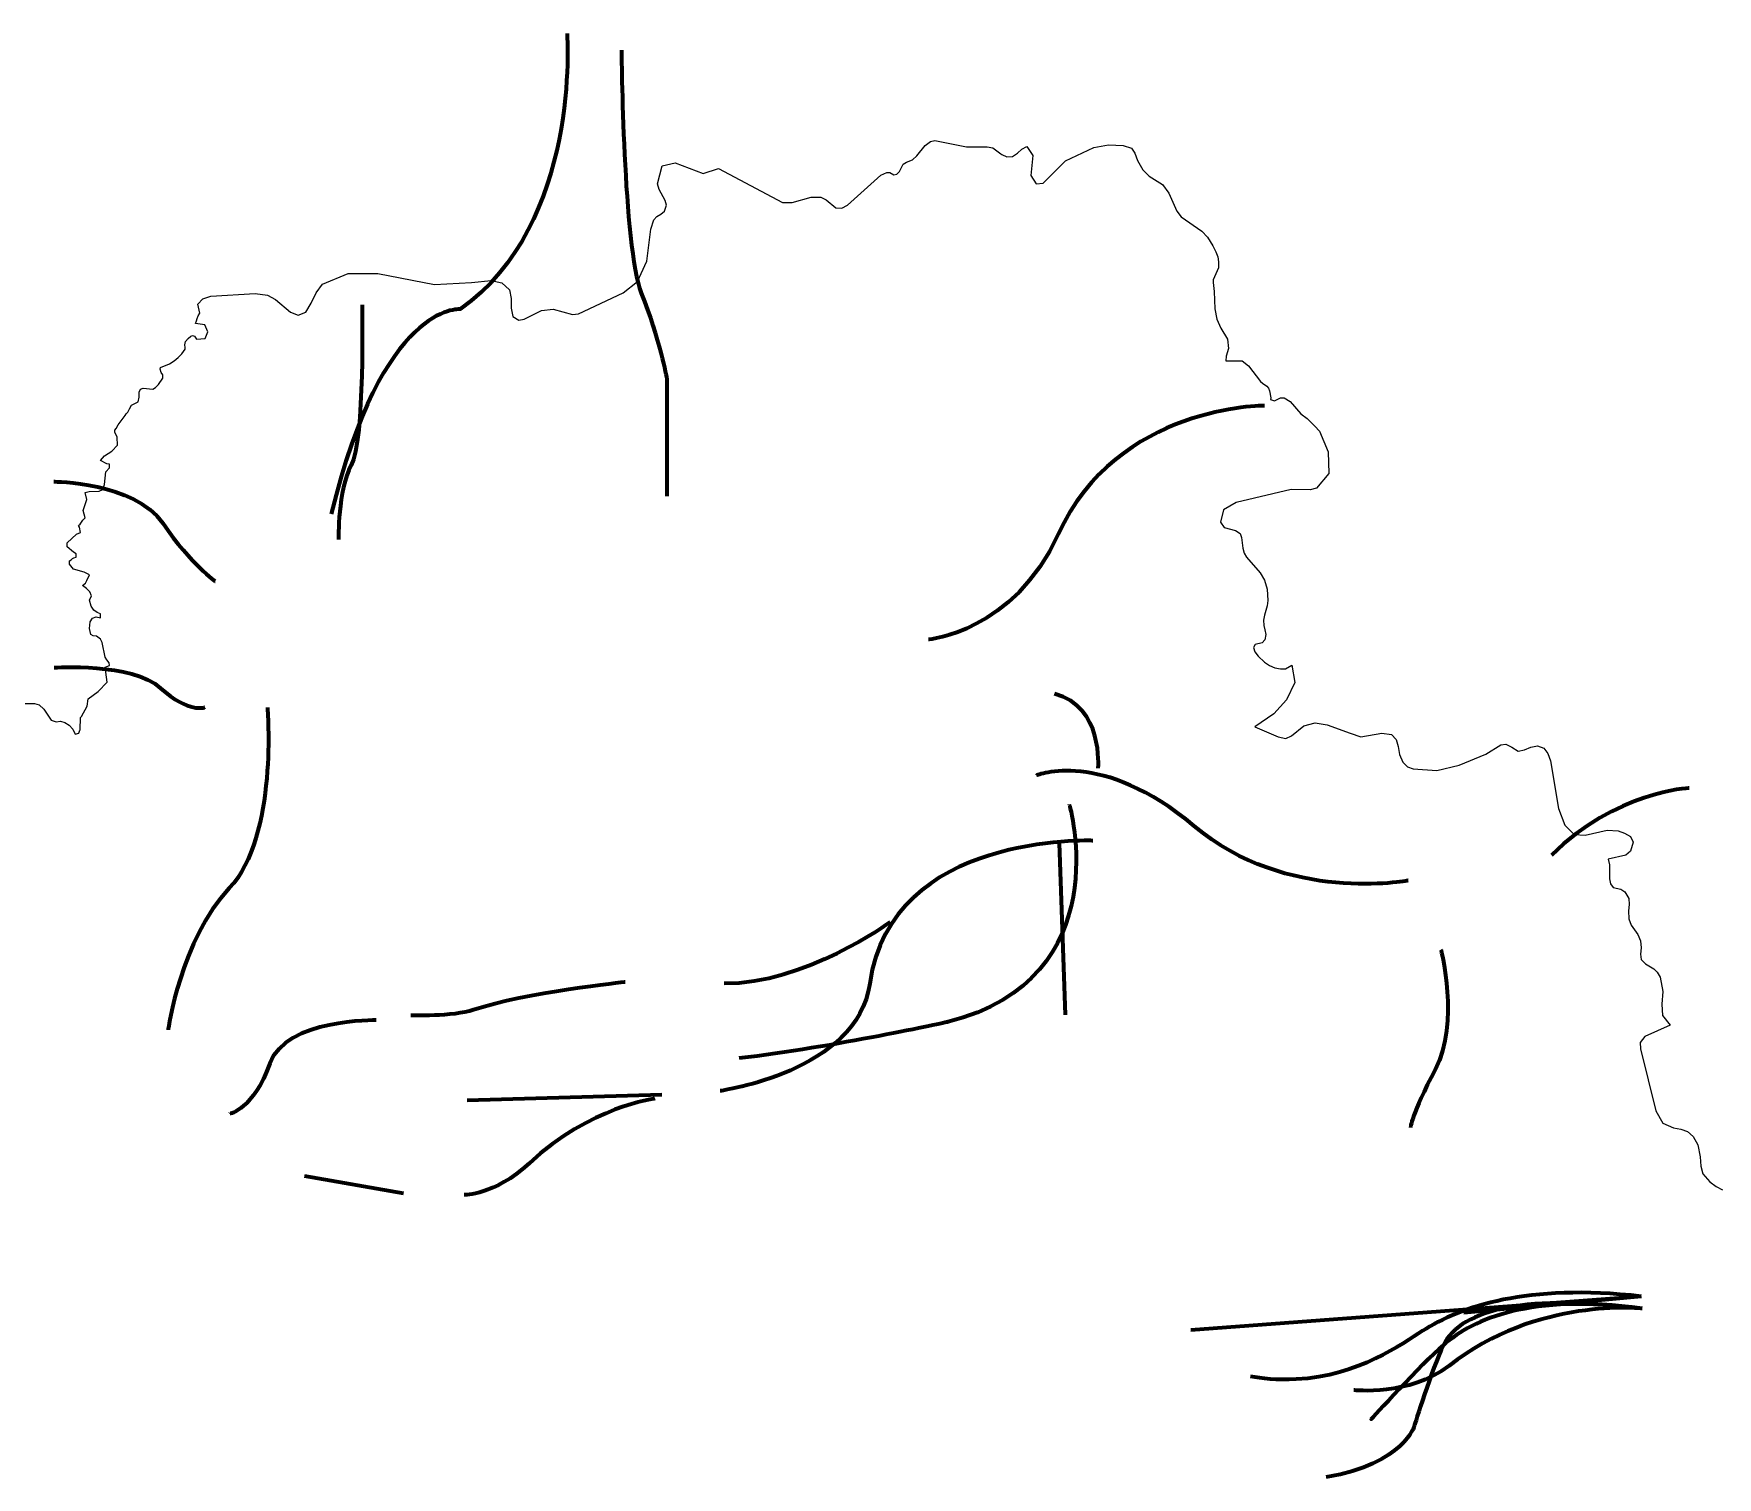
# Model space of a CAD drawing. Extents: x 53 to 3655, y -414 to 1712.
# Drawn here: x 328.3 to 501.1, y -150.8 to -2.7 of the extents above; entities that cross this region are included whole.
import ezdxf

# ---------------------------------------------------------------- set-up
doc = ezdxf.new("R2010")
doc.units = 0
doc.header["$MEASUREMENT"] = 0
for name, color, linetype in [('1-mar', 7, 'Continuous'), ('10-mar', 7, 'Continuous'), ('12-mar', 7, 'Continuous'), ('13-mar', 7, 'Continuous'), ('14-mar', 7, 'Continuous'), ('15-mar', 7, 'Continuous'), ('2-mar', 7, 'Continuous'), ('24-feb', 7, 'Continuous'), ('25-feb', 7, 'Continuous'), ('26-feb', 7, 'Continuous'), ('28-feb', 7, 'Continuous'), ('3-mar', 7, 'Continuous'), ('4-mar', 7, 'Continuous'), ('5-mar', 7, 'Continuous'), ('6-mar', 7, 'Continuous'), ('9-mar', 7, 'Continuous'), ('graphic', 7, 'Continuous')]:
    doc.layers.add(name, color=color, linetype=linetype)

msp = doc.modelspace()

# ---------------------------------------------------------------- linework, layer by layer
at = {"layer": '1-mar', "color": 140, "lineweight": 70, "true_color": 0x00b2ff}
msp.add_lwpolyline([(392.78, -111.56), (372.82, -112.12)], dxfattribs=at)
for points, knots in [([(383.06, -2.67), (383.06, -2.67), (384.54, -22.21), (372.08, -30.95), (372.08, -30.95), (364.08, -30.21), (358.87, -51.98)], [0, 0, 0, 0, 1, 1, 1, 2, 2, 2, 2]), ([(388.64, -4.35), (388.64, -4.35), (388.82, -24.63), (390.68, -29.28), (392.54, -33.93), (393.29, -38.02), (393.29, -38.02), (393.29, -38.02), (393.29, -50.12), (393.29, -50.12)], [0, 0, 0, 0, 1, 1, 1, 2, 2, 2, 3, 3, 3, 3]), ([(330.4, -48.63), (330.4, -48.63), (338.59, -48.63), (341.57, -52.91), (344.54, -57.19), (346.96, -58.86), (346.96, -58.86)], [0, 0, 0, 0, 1, 1, 1, 2, 2, 2, 2]), ([(352.31, -71.79), (352.31, -71.79), (353.43, -85.05), (348.4, -90.35), (343.38, -95.65), (342.13, -104.86), (342.13, -104.86)], [0, 0, 0, 0, 1, 1, 1, 2, 2, 2, 2]), ([(469.38, -89.56), (469.38, -89.56), (456.92, -91.98), (447.43, -83.98), (437.94, -75.98), (431.24, -78.77), (431.24, -78.77)], [0, 0, 0, 0, 1, 1, 1, 2, 2, 2, 2]), ([(437.01, -85.47), (437.01, -85.47), (416.27, -84.61), (414.13, -100.12), (412.87, -109.19), (398.78, -111.14), (398.78, -111.14)], [0, 0, 0, 0, 1, 1, 1, 2, 2, 2, 2]), ([(472.73, -96.63), (472.73, -96.63), (474.68, -104.16), (472.17, -108.91), (469.66, -113.65), (469.62, -114.89), (469.62, -114.89)], [0, 0, 0, 0, 1, 1, 1, 2, 2, 2, 2]), ([(493.38, -133.47), (493.38, -133.47), (482.61, -132.27), (473.57, -139.33), (469.5, -142.5), (463.8, -141.84), (463.8, -141.84)], [0, 0, 0, 0, 1, 1, 1, 2, 2, 2, 2])]:
    msp.add_open_spline(points, degree=3, knots=knots, dxfattribs=at)
for points in [[(437.57, -78.02), (437.57, -78.02), (438.13, -71.7), (433.1, -70.4)], [(498.22, -80.07), (498.22, -80.07), (490.59, -80.44), (484.08, -86.95)], [(416.22, -93.84), (416.22, -93.84), (407.29, -100.26), (399.2, -100.12)]]:
    msp.add_open_spline(points, degree=3, dxfattribs=at)
at = {"layer": '10-mar', "color": 140, "lineweight": 70, "true_color": 0x00b2ff}
msp.add_lwpolyline([(366.29, -121.68), (356.11, -119.9)], dxfattribs=at)
for points, knots in [([(383.06, -2.67), (383.06, -2.67), (384.54, -22.21), (372.08, -30.95), (372.08, -30.95), (364.08, -30.21), (358.87, -51.98)], [0, 0, 0, 0, 1, 1, 1, 2, 2, 2, 2]), ([(388.64, -4.35), (388.64, -4.35), (388.82, -24.63), (390.68, -29.28), (392.54, -33.93), (393.29, -38.02), (393.29, -38.02), (393.29, -38.02), (393.29, -50.12), (393.29, -50.12)], [0, 0, 0, 0, 1, 1, 1, 2, 2, 2, 3, 3, 3, 3]), ([(454.65, -40.84), (454.65, -40.84), (439.51, -40.76), (433.47, -54.02), (428.88, -64.09), (420.14, -64.83), (420.14, -64.83)], [0, 0, 0, 0, 1, 1, 1, 2, 2, 2, 2]), ([(330.4, -48.63), (330.4, -48.63), (338.59, -48.63), (341.57, -52.91), (344.54, -57.19), (346.96, -58.86), (346.96, -58.86)], [0, 0, 0, 0, 1, 1, 1, 2, 2, 2, 2]), ([(352.31, -71.79), (352.31, -71.79), (353.43, -85.05), (348.4, -90.35), (343.38, -95.65), (342.13, -104.86), (342.13, -104.86)], [0, 0, 0, 0, 1, 1, 1, 2, 2, 2, 2]), ([(469.38, -89.56), (469.38, -89.56), (456.92, -91.98), (447.43, -83.98), (437.94, -75.98), (431.24, -78.77), (431.24, -78.77)], [0, 0, 0, 0, 1, 1, 1, 2, 2, 2, 2]), ([(437.01, -85.47), (437.01, -85.47), (416.27, -84.61), (414.13, -100.12), (412.87, -109.19), (398.78, -111.14), (398.78, -111.14)], [0, 0, 0, 0, 1, 1, 1, 2, 2, 2, 2]), ([(472.73, -96.63), (472.73, -96.63), (474.68, -104.16), (472.17, -108.91), (469.66, -113.65), (469.62, -114.89), (469.62, -114.89)], [0, 0, 0, 0, 1, 1, 1, 2, 2, 2, 2]), ([(389.03, -99.98), (389.03, -99.98), (378.7, -101.07), (373.47, -102.83), (371.36, -103.54), (367.02, -103.4), (367.02, -103.4)], [0, 0, 0, 0, 1, 1, 1, 2, 2, 2, 2]), ([(363.49, -103.89), (363.49, -103.89), (354.21, -103.73), (352.56, -108.33), (350.87, -113.06), (348.46, -113.48), (348.46, -113.48)], [0, 0, 0, 0, 1, 1, 1, 2, 2, 2, 2]), ([(392.06, -111.93), (392.06, -111.93), (385.47, -112.72), (379.16, -118.58), (375.59, -121.9), (372.52, -121.8), (372.52, -121.8)], [0, 0, 0, 0, 1, 1, 1, 2, 2, 2, 2]), ([(493.3, -132.22), (481.51, -130.89), (474.81, -133.26), (470.84, -135.77), (468.78, -137.07), (464.31, -140.39), (457.9, -140.73), (455.91, -140.84), (454.27, -140.63), (453.2, -140.44)], [0, 0, 0, 0, 1, 1, 1, 2, 2, 2, 3, 3, 3, 3]), ([(493.38, -133.47), (481.91, -131.95), (474.81, -133.47), (472.99, -137.22), (471.8, -139.67), (470.02, -145.46), (470.02, -145.46), (470.02, -145.46), (469, -149.38), (460.96, -150.78)], [0, 0, 0, 0, 1, 1, 1, 2, 2, 2, 3, 3, 3, 3])]:
    msp.add_open_spline(points, degree=3, knots=knots, dxfattribs=at)
for points in [[(437.57, -78.02), (437.57, -78.02), (438.13, -71.7), (433.1, -70.4)], [(498.22, -80.07), (498.22, -80.07), (490.59, -80.44), (484.08, -86.95)], [(416.22, -93.84), (416.22, -93.84), (407.29, -100.26), (399.2, -100.12)]]:
    msp.add_open_spline(points, degree=3, dxfattribs=at)
at = {"layer": '12-mar', "color": 140, "lineweight": 70, "true_color": 0x00b2ff}
msp.add_lwpolyline([(366.29, -121.68), (356.11, -119.9)], dxfattribs=at)
for points, knots in [([(383.06, -2.67), (383.06, -2.67), (384.54, -22.21), (372.08, -30.95), (372.08, -30.95), (364.08, -30.21), (358.87, -51.98)], [0, 0, 0, 0, 1, 1, 1, 2, 2, 2, 2]), ([(388.64, -4.35), (388.64, -4.35), (388.82, -24.63), (390.68, -29.28), (392.54, -33.93), (393.29, -38.02), (393.29, -38.02), (393.29, -38.02), (393.29, -50.12), (393.29, -50.12)], [0, 0, 0, 0, 1, 1, 1, 2, 2, 2, 3, 3, 3, 3]), ([(454.65, -40.84), (454.65, -40.84), (439.51, -40.76), (433.47, -54.02), (428.88, -64.09), (420.14, -64.83), (420.14, -64.83)], [0, 0, 0, 0, 1, 1, 1, 2, 2, 2, 2]), ([(330.4, -48.63), (330.4, -48.63), (338.59, -48.63), (341.57, -52.91), (344.54, -57.19), (346.96, -58.86), (346.96, -58.86)], [0, 0, 0, 0, 1, 1, 1, 2, 2, 2, 2]), ([(352.31, -71.79), (352.31, -71.79), (353.43, -85.05), (348.4, -90.35), (343.38, -95.65), (342.13, -104.86), (342.13, -104.86)], [0, 0, 0, 0, 1, 1, 1, 2, 2, 2, 2]), ([(469.38, -89.56), (469.38, -89.56), (456.92, -91.98), (447.43, -83.98), (437.94, -75.98), (431.24, -78.77), (431.24, -78.77)], [0, 0, 0, 0, 1, 1, 1, 2, 2, 2, 2]), ([(437.01, -85.47), (437.01, -85.47), (416.27, -84.61), (414.13, -100.12), (412.87, -109.19), (398.78, -111.14), (398.78, -111.14)], [0, 0, 0, 0, 1, 1, 1, 2, 2, 2, 2]), ([(472.73, -96.63), (472.73, -96.63), (474.68, -104.16), (472.17, -108.91), (469.66, -113.65), (469.62, -114.89), (469.62, -114.89)], [0, 0, 0, 0, 1, 1, 1, 2, 2, 2, 2]), ([(389.03, -99.98), (389.03, -99.98), (378.7, -101.07), (373.47, -102.83), (371.36, -103.54), (367.02, -103.4), (367.02, -103.4)], [0, 0, 0, 0, 1, 1, 1, 2, 2, 2, 2]), ([(363.49, -103.89), (363.49, -103.89), (354.21, -103.73), (352.56, -108.33), (350.87, -113.06), (348.46, -113.48), (348.46, -113.48)], [0, 0, 0, 0, 1, 1, 1, 2, 2, 2, 2]), ([(392.06, -111.93), (392.06, -111.93), (385.47, -112.72), (379.16, -118.58), (375.59, -121.9), (372.52, -121.8), (372.52, -121.8)], [0, 0, 0, 0, 1, 1, 1, 2, 2, 2, 2]), ([(493.3, -132.22), (481.51, -130.89), (474.81, -133.26), (470.84, -135.77), (468.78, -137.07), (464.31, -140.39), (457.9, -140.73), (455.91, -140.84), (454.27, -140.63), (453.2, -140.44)], [0, 0, 0, 0, 1, 1, 1, 2, 2, 2, 3, 3, 3, 3]), ([(493.38, -133.47), (481.91, -131.95), (474.81, -133.47), (472.99, -137.22), (471.8, -139.67), (470.02, -145.46), (470.02, -145.46), (470.02, -145.46), (469, -149.38), (460.96, -150.78)], [0, 0, 0, 0, 1, 1, 1, 2, 2, 2, 3, 3, 3, 3])]:
    msp.add_open_spline(points, degree=3, knots=knots, dxfattribs=at)
for points in [[(437.57, -78.02), (437.57, -78.02), (438.13, -71.7), (433.1, -70.4)], [(498.22, -80.07), (498.22, -80.07), (490.59, -80.44), (484.08, -86.95)], [(416.22, -93.84), (416.22, -93.84), (407.29, -100.26), (399.2, -100.12)]]:
    msp.add_open_spline(points, degree=3, dxfattribs=at)
at = {"layer": '13-mar', "color": 140, "lineweight": 70, "true_color": 0x00b2ff}
msp.add_lwpolyline([(366.29, -121.68), (356.11, -119.9)], dxfattribs=at)
for points, knots in [([(383.06, -2.67), (383.06, -2.67), (384.54, -22.21), (372.08, -30.95), (372.08, -30.95), (364.08, -30.21), (358.87, -51.98)], [0, 0, 0, 0, 1, 1, 1, 2, 2, 2, 2]), ([(388.64, -4.35), (388.64, -4.35), (388.82, -24.63), (390.68, -29.28), (392.54, -33.93), (393.29, -38.02), (393.29, -38.02), (393.29, -38.02), (393.29, -50.12), (393.29, -50.12)], [0, 0, 0, 0, 1, 1, 1, 2, 2, 2, 3, 3, 3, 3]), ([(454.65, -40.84), (454.65, -40.84), (439.51, -40.76), (433.47, -54.02), (428.88, -64.09), (420.14, -64.83), (420.14, -64.83)], [0, 0, 0, 0, 1, 1, 1, 2, 2, 2, 2]), ([(330.4, -48.63), (330.4, -48.63), (338.59, -48.63), (341.57, -52.91), (344.54, -57.19), (346.96, -58.86), (346.96, -58.86)], [0, 0, 0, 0, 1, 1, 1, 2, 2, 2, 2]), ([(352.31, -71.79), (352.31, -71.79), (353.43, -85.05), (348.4, -90.35), (343.38, -95.65), (342.13, -104.86), (342.13, -104.86)], [0, 0, 0, 0, 1, 1, 1, 2, 2, 2, 2]), ([(469.38, -89.56), (469.38, -89.56), (456.92, -91.98), (447.43, -83.98), (437.94, -75.98), (431.24, -78.77), (431.24, -78.77)], [0, 0, 0, 0, 1, 1, 1, 2, 2, 2, 2]), ([(437.01, -85.47), (437.01, -85.47), (416.27, -84.61), (414.13, -100.12), (412.87, -109.19), (398.78, -111.14), (398.78, -111.14)], [0, 0, 0, 0, 1, 1, 1, 2, 2, 2, 2]), ([(472.73, -96.63), (472.73, -96.63), (474.68, -104.16), (472.17, -108.91), (469.66, -113.65), (469.62, -114.89), (469.62, -114.89)], [0, 0, 0, 0, 1, 1, 1, 2, 2, 2, 2]), ([(389.03, -99.98), (389.03, -99.98), (378.7, -101.07), (373.47, -102.83), (371.36, -103.54), (367.02, -103.4), (367.02, -103.4)], [0, 0, 0, 0, 1, 1, 1, 2, 2, 2, 2]), ([(363.49, -103.89), (363.49, -103.89), (354.21, -103.73), (352.56, -108.33), (350.87, -113.06), (348.46, -113.48), (348.46, -113.48)], [0, 0, 0, 0, 1, 1, 1, 2, 2, 2, 2]), ([(392.06, -111.93), (392.06, -111.93), (385.47, -112.72), (379.16, -118.58), (375.59, -121.9), (372.52, -121.8), (372.52, -121.8)], [0, 0, 0, 0, 1, 1, 1, 2, 2, 2, 2]), ([(493.3, -132.22), (481.51, -130.89), (474.81, -133.26), (470.84, -135.77), (468.78, -137.07), (464.31, -140.39), (457.9, -140.73), (455.91, -140.84), (454.27, -140.63), (453.2, -140.44)], [0, 0, 0, 0, 1, 1, 1, 2, 2, 2, 3, 3, 3, 3]), ([(493.38, -133.47), (481.91, -131.95), (474.81, -133.47), (472.99, -137.22), (471.8, -139.67), (470.02, -145.46), (470.02, -145.46), (470.02, -145.46), (469, -149.38), (460.96, -150.78)], [0, 0, 0, 0, 1, 1, 1, 2, 2, 2, 3, 3, 3, 3])]:
    msp.add_open_spline(points, degree=3, knots=knots, dxfattribs=at)
for points in [[(437.57, -78.02), (437.57, -78.02), (438.13, -71.7), (433.1, -70.4)], [(498.22, -80.07), (498.22, -80.07), (490.59, -80.44), (484.08, -86.95)], [(416.22, -93.84), (416.22, -93.84), (407.29, -100.26), (399.2, -100.12)]]:
    msp.add_open_spline(points, degree=3, dxfattribs=at)
at = {"layer": '14-mar', "color": 140, "lineweight": 70, "true_color": 0x00b2ff}
msp.add_lwpolyline([(366.29, -121.68), (356.11, -119.9)], dxfattribs=at)
for points, knots in [([(383.06, -2.67), (383.06, -2.67), (384.54, -22.21), (372.08, -30.95), (372.08, -30.95), (364.08, -30.21), (358.87, -51.98)], [0, 0, 0, 0, 1, 1, 1, 2, 2, 2, 2]), ([(388.64, -4.35), (388.64, -4.35), (388.82, -24.63), (390.68, -29.28), (392.54, -33.93), (393.29, -38.02), (393.29, -38.02), (393.29, -38.02), (393.29, -50.12), (393.29, -50.12)], [0, 0, 0, 0, 1, 1, 1, 2, 2, 2, 3, 3, 3, 3]), ([(454.65, -40.84), (454.65, -40.84), (439.51, -40.76), (433.47, -54.02), (428.88, -64.09), (420.14, -64.83), (420.14, -64.83)], [0, 0, 0, 0, 1, 1, 1, 2, 2, 2, 2]), ([(330.4, -48.63), (330.4, -48.63), (338.59, -48.63), (341.57, -52.91), (344.54, -57.19), (346.96, -58.86), (346.96, -58.86)], [0, 0, 0, 0, 1, 1, 1, 2, 2, 2, 2]), ([(352.31, -71.79), (352.31, -71.79), (353.43, -85.05), (348.4, -90.35), (343.38, -95.65), (342.13, -104.86), (342.13, -104.86)], [0, 0, 0, 0, 1, 1, 1, 2, 2, 2, 2]), ([(469.38, -89.56), (469.38, -89.56), (456.92, -91.98), (447.43, -83.98), (437.94, -75.98), (431.24, -78.77), (431.24, -78.77)], [0, 0, 0, 0, 1, 1, 1, 2, 2, 2, 2]), ([(437.01, -85.47), (437.01, -85.47), (416.27, -84.61), (414.13, -100.12), (412.87, -109.19), (398.78, -111.14), (398.78, -111.14)], [0, 0, 0, 0, 1, 1, 1, 2, 2, 2, 2]), ([(472.73, -96.63), (472.73, -96.63), (474.68, -104.16), (472.17, -108.91), (469.66, -113.65), (469.62, -114.89), (469.62, -114.89)], [0, 0, 0, 0, 1, 1, 1, 2, 2, 2, 2]), ([(389.03, -99.98), (389.03, -99.98), (378.7, -101.07), (373.47, -102.83), (371.36, -103.54), (367.02, -103.4), (367.02, -103.4)], [0, 0, 0, 0, 1, 1, 1, 2, 2, 2, 2]), ([(363.49, -103.89), (363.49, -103.89), (354.21, -103.73), (352.56, -108.33), (350.87, -113.06), (348.46, -113.48), (348.46, -113.48)], [0, 0, 0, 0, 1, 1, 1, 2, 2, 2, 2]), ([(392.06, -111.93), (392.06, -111.93), (385.47, -112.72), (379.16, -118.58), (375.59, -121.9), (372.52, -121.8), (372.52, -121.8)], [0, 0, 0, 0, 1, 1, 1, 2, 2, 2, 2]), ([(493.3, -132.22), (481.51, -130.89), (474.81, -133.26), (470.84, -135.77), (468.78, -137.07), (464.31, -140.39), (457.9, -140.73), (455.91, -140.84), (454.27, -140.63), (453.2, -140.44)], [0, 0, 0, 0, 1, 1, 1, 2, 2, 2, 3, 3, 3, 3]), ([(493.38, -133.47), (481.91, -131.95), (474.81, -133.47), (472.99, -137.22), (471.8, -139.67), (470.02, -145.46), (470.02, -145.46), (470.02, -145.46), (469, -149.38), (460.96, -150.78)], [0, 0, 0, 0, 1, 1, 1, 2, 2, 2, 3, 3, 3, 3])]:
    msp.add_open_spline(points, degree=3, knots=knots, dxfattribs=at)
for points in [[(437.57, -78.02), (437.57, -78.02), (438.13, -71.7), (433.1, -70.4)], [(498.22, -80.07), (498.22, -80.07), (490.59, -80.44), (484.08, -86.95)], [(416.22, -93.84), (416.22, -93.84), (407.29, -100.26), (399.2, -100.12)]]:
    msp.add_open_spline(points, degree=3, dxfattribs=at)
at = {"layer": '15-mar', "color": 140, "lineweight": 70, "true_color": 0x00b2ff}
msp.add_lwpolyline([(366.29, -121.68), (356.11, -119.9)], dxfattribs=at)
for points, knots in [([(383.06, -2.67), (383.06, -2.67), (384.54, -22.21), (372.08, -30.95), (372.08, -30.95), (364.08, -30.21), (358.87, -51.98)], [0, 0, 0, 0, 1, 1, 1, 2, 2, 2, 2]), ([(388.64, -4.35), (388.64, -4.35), (388.82, -24.63), (390.68, -29.28), (392.54, -33.93), (393.29, -38.02), (393.29, -38.02), (393.29, -38.02), (393.29, -50.12), (393.29, -50.12)], [0, 0, 0, 0, 1, 1, 1, 2, 2, 2, 3, 3, 3, 3]), ([(454.65, -40.84), (454.65, -40.84), (439.51, -40.76), (433.47, -54.02), (428.88, -64.09), (420.14, -64.83), (420.14, -64.83)], [0, 0, 0, 0, 1, 1, 1, 2, 2, 2, 2]), ([(330.4, -48.63), (330.4, -48.63), (338.59, -48.63), (341.57, -52.91), (344.54, -57.19), (346.96, -58.86), (346.96, -58.86)], [0, 0, 0, 0, 1, 1, 1, 2, 2, 2, 2]), ([(352.31, -71.79), (352.31, -71.79), (353.43, -85.05), (348.4, -90.35), (343.38, -95.65), (342.13, -104.86), (342.13, -104.86)], [0, 0, 0, 0, 1, 1, 1, 2, 2, 2, 2]), ([(469.38, -89.56), (469.38, -89.56), (456.92, -91.98), (447.43, -83.98), (437.94, -75.98), (431.24, -78.77), (431.24, -78.77)], [0, 0, 0, 0, 1, 1, 1, 2, 2, 2, 2]), ([(437.01, -85.47), (437.01, -85.47), (416.27, -84.61), (414.13, -100.12), (412.87, -109.19), (398.78, -111.14), (398.78, -111.14)], [0, 0, 0, 0, 1, 1, 1, 2, 2, 2, 2]), ([(472.73, -96.63), (472.73, -96.63), (474.68, -104.16), (472.17, -108.91), (469.66, -113.65), (469.62, -114.89), (469.62, -114.89)], [0, 0, 0, 0, 1, 1, 1, 2, 2, 2, 2]), ([(389.03, -99.98), (389.03, -99.98), (378.7, -101.07), (373.47, -102.83), (371.36, -103.54), (367.02, -103.4), (367.02, -103.4)], [0, 0, 0, 0, 1, 1, 1, 2, 2, 2, 2]), ([(363.49, -103.89), (363.49, -103.89), (354.21, -103.73), (352.56, -108.33), (350.87, -113.06), (348.46, -113.48), (348.46, -113.48)], [0, 0, 0, 0, 1, 1, 1, 2, 2, 2, 2]), ([(392.06, -111.93), (392.06, -111.93), (385.47, -112.72), (379.16, -118.58), (375.59, -121.9), (372.52, -121.8), (372.52, -121.8)], [0, 0, 0, 0, 1, 1, 1, 2, 2, 2, 2]), ([(493.3, -132.22), (481.51, -130.89), (474.81, -133.26), (470.84, -135.77), (468.78, -137.07), (464.31, -140.39), (457.9, -140.73), (455.91, -140.84), (454.27, -140.63), (453.2, -140.44)], [0, 0, 0, 0, 1, 1, 1, 2, 2, 2, 3, 3, 3, 3]), ([(493.38, -133.47), (481.91, -131.95), (474.81, -133.47), (472.99, -137.22), (471.8, -139.67), (470.02, -145.46), (470.02, -145.46), (470.02, -145.46), (469, -149.38), (460.96, -150.78)], [0, 0, 0, 0, 1, 1, 1, 2, 2, 2, 3, 3, 3, 3])]:
    msp.add_open_spline(points, degree=3, knots=knots, dxfattribs=at)
for points in [[(437.57, -78.02), (437.57, -78.02), (438.13, -71.7), (433.1, -70.4)], [(498.22, -80.07), (498.22, -80.07), (490.59, -80.44), (484.08, -86.95)], [(416.22, -93.84), (416.22, -93.84), (407.29, -100.26), (399.2, -100.12)]]:
    msp.add_open_spline(points, degree=3, dxfattribs=at)
at = {"layer": '2-mar', "color": 140, "lineweight": 70, "true_color": 0x00b2ff}
msp.add_lwpolyline([(366.29, -121.68), (356.11, -119.9)], dxfattribs=at)
for points, knots in [([(383.06, -2.67), (383.06, -2.67), (384.54, -22.21), (372.08, -30.95), (372.08, -30.95), (364.08, -30.21), (358.87, -51.98)], [0, 0, 0, 0, 1, 1, 1, 2, 2, 2, 2]), ([(388.64, -4.35), (388.64, -4.35), (388.82, -24.63), (390.68, -29.28), (392.54, -33.93), (393.29, -38.02), (393.29, -38.02), (393.29, -38.02), (393.29, -50.12), (393.29, -50.12)], [0, 0, 0, 0, 1, 1, 1, 2, 2, 2, 3, 3, 3, 3]), ([(330.4, -48.63), (330.4, -48.63), (338.59, -48.63), (341.57, -52.91), (344.54, -57.19), (346.96, -58.86), (346.96, -58.86)], [0, 0, 0, 0, 1, 1, 1, 2, 2, 2, 2]), ([(352.31, -71.79), (352.31, -71.79), (353.43, -85.05), (348.4, -90.35), (343.38, -95.65), (342.13, -104.86), (342.13, -104.86)], [0, 0, 0, 0, 1, 1, 1, 2, 2, 2, 2]), ([(469.38, -89.56), (469.38, -89.56), (456.92, -91.98), (447.43, -83.98), (437.94, -75.98), (431.24, -78.77), (431.24, -78.77)], [0, 0, 0, 0, 1, 1, 1, 2, 2, 2, 2]), ([(437.01, -85.47), (437.01, -85.47), (416.27, -84.61), (414.13, -100.12), (412.87, -109.19), (398.78, -111.14), (398.78, -111.14)], [0, 0, 0, 0, 1, 1, 1, 2, 2, 2, 2]), ([(472.73, -96.63), (472.73, -96.63), (474.68, -104.16), (472.17, -108.91), (469.66, -113.65), (469.62, -114.89), (469.62, -114.89)], [0, 0, 0, 0, 1, 1, 1, 2, 2, 2, 2]), ([(389.03, -99.98), (389.03, -99.98), (378.7, -101.07), (373.47, -102.83), (371.36, -103.54), (367.02, -103.4), (367.02, -103.4)], [0, 0, 0, 0, 1, 1, 1, 2, 2, 2, 2]), ([(392.06, -111.93), (392.06, -111.93), (385.47, -112.72), (379.16, -118.58), (375.59, -121.9), (372.52, -121.8), (372.52, -121.8)], [0, 0, 0, 0, 1, 1, 1, 2, 2, 2, 2]), ([(493.38, -133.47), (493.38, -133.47), (482.61, -132.27), (473.57, -139.33), (469.5, -142.5), (463.8, -141.84), (463.8, -141.84)], [0, 0, 0, 0, 1, 1, 1, 2, 2, 2, 2])]:
    msp.add_open_spline(points, degree=3, knots=knots, dxfattribs=at)
for points in [[(437.57, -78.02), (437.57, -78.02), (438.13, -71.7), (433.1, -70.4)], [(498.22, -80.07), (498.22, -80.07), (490.59, -80.44), (484.08, -86.95)], [(416.22, -93.84), (416.22, -93.84), (407.29, -100.26), (399.2, -100.12)]]:
    msp.add_open_spline(points, degree=3, dxfattribs=at)
at = {"layer": '24-feb', "color": 140, "lineweight": 70, "true_color": 0x00b2ff}
for points in [[(362.03, -30.49), (362.03, -30.49), (362.31, -44.44), (360.92, -46.95), (359.52, -49.47), (359.61, -54.58), (359.61, -54.58)], [(330.44, -67.71), (330.44, -67.71), (338.44, -67.17), (341.35, -69.81), (344.26, -72.45), (345.89, -71.78), (345.89, -71.78)]]:
    msp.add_open_spline(points, degree=3, knots=[0, 0, 0, 0, 1, 1, 1, 2, 2, 2, 2], dxfattribs=at)
msp.add_open_spline([(498.22, -80.07), (498.22, -80.07), (490.59, -80.44), (484.08, -86.95)], degree=3, dxfattribs=at)
at = {"layer": '25-feb', "color": 140, "lineweight": 70, "true_color": 0x00b2ff}
for points in [[(434.59, -81.74), (434.59, -81.74)], [(434.22, -103.33), (433.59, -85.71)]]:
    msp.add_lwpolyline(points, dxfattribs=at)
for points, knots in [([(383.06, -2.67), (383.06, -2.67), (384.54, -22.21), (372.08, -30.95), (372.08, -30.95), (364.08, -30.21), (358.87, -51.98)], [0, 0, 0, 0, 1, 1, 1, 2, 2, 2, 2]), ([(388.64, -4.35), (388.64, -4.35), (388.82, -24.63), (390.68, -29.28), (392.54, -33.93), (393.29, -38.02), (393.29, -38.02), (393.29, -38.02), (393.29, -50.12), (393.29, -50.12)], [0, 0, 0, 0, 1, 1, 1, 2, 2, 2, 3, 3, 3, 3]), ([(330.4, -48.63), (330.4, -48.63), (338.59, -48.63), (341.57, -52.91), (344.54, -57.19), (346.96, -58.86), (346.96, -58.86)], [0, 0, 0, 0, 1, 1, 1, 2, 2, 2, 2]), ([(469.38, -89.56), (469.38, -89.56), (456.92, -91.98), (447.43, -83.98), (437.94, -75.98), (431.24, -78.77), (431.24, -78.77)], [0, 0, 0, 0, 1, 1, 1, 2, 2, 2, 2])]:
    msp.add_open_spline(points, degree=3, knots=knots, dxfattribs=at)
for points in [[(437.57, -78.02), (437.57, -78.02), (438.13, -71.7), (433.1, -70.4)], [(498.22, -80.07), (498.22, -80.07), (490.59, -80.44), (484.08, -86.95)]]:
    msp.add_open_spline(points, degree=3, dxfattribs=at)
at = {"layer": '26-feb', "color": 140, "lineweight": 70, "true_color": 0x00b2ff}
for points, knots in [([(383.06, -2.67), (383.06, -2.67), (384.54, -22.21), (372.08, -30.95), (372.08, -30.95), (364.08, -30.21), (358.87, -51.98)], [0, 0, 0, 0, 1, 1, 1, 2, 2, 2, 2]), ([(388.64, -4.35), (388.64, -4.35), (388.82, -24.63), (390.68, -29.28), (392.54, -33.93), (393.29, -38.02), (393.29, -38.02), (393.29, -38.02), (393.29, -50.12), (393.29, -50.12)], [0, 0, 0, 0, 1, 1, 1, 2, 2, 2, 3, 3, 3, 3]), ([(330.4, -48.63), (330.4, -48.63), (338.59, -48.63), (341.57, -52.91), (344.54, -57.19), (346.96, -58.86), (346.96, -58.86)], [0, 0, 0, 0, 1, 1, 1, 2, 2, 2, 2]), ([(469.38, -89.56), (469.38, -89.56), (456.92, -91.98), (447.43, -83.98), (437.94, -75.98), (431.24, -78.77), (431.24, -78.77)], [0, 0, 0, 0, 1, 1, 1, 2, 2, 2, 2]), ([(434.59, -81.74), (434.59, -81.74), (439.8, -99.61), (422.13, -104.07), (422.13, -104.07), (410.4, -106.67), (400.73, -107.79)], [0, 0, 0, 0, 1, 1, 1, 2, 2, 2, 2])]:
    msp.add_open_spline(points, degree=3, knots=knots, dxfattribs=at)
for points in [[(437.57, -78.02), (437.57, -78.02), (438.13, -71.7), (433.1, -70.4)], [(498.22, -80.07), (498.22, -80.07), (490.59, -80.44), (484.08, -86.95)]]:
    msp.add_open_spline(points, degree=3, dxfattribs=at)
at = {"layer": '28-feb', "color": 140, "lineweight": 70, "true_color": 0x00b2ff}
msp.add_lwpolyline([(392.78, -111.56), (372.82, -112.12)], dxfattribs=at)
for points, knots in [([(383.06, -2.67), (383.06, -2.67), (384.54, -22.21), (372.08, -30.95), (372.08, -30.95), (364.08, -30.21), (358.87, -51.98)], [0, 0, 0, 0, 1, 1, 1, 2, 2, 2, 2]), ([(388.64, -4.35), (388.64, -4.35), (388.82, -24.63), (390.68, -29.28), (392.54, -33.93), (393.29, -38.02), (393.29, -38.02), (393.29, -38.02), (393.29, -50.12), (393.29, -50.12)], [0, 0, 0, 0, 1, 1, 1, 2, 2, 2, 3, 3, 3, 3]), ([(330.4, -48.63), (330.4, -48.63), (338.59, -48.63), (341.57, -52.91), (344.54, -57.19), (346.96, -58.86), (346.96, -58.86)], [0, 0, 0, 0, 1, 1, 1, 2, 2, 2, 2]), ([(352.31, -71.79), (352.31, -71.79), (353.43, -85.05), (348.4, -90.35), (343.38, -95.65), (342.13, -104.86), (342.13, -104.86)], [0, 0, 0, 0, 1, 1, 1, 2, 2, 2, 2]), ([(469.38, -89.56), (469.38, -89.56), (456.92, -91.98), (447.43, -83.98), (437.94, -75.98), (431.24, -78.77), (431.24, -78.77)], [0, 0, 0, 0, 1, 1, 1, 2, 2, 2, 2]), ([(437.01, -85.47), (437.01, -85.47), (416.27, -84.61), (414.13, -100.12), (412.87, -109.19), (398.78, -111.14), (398.78, -111.14)], [0, 0, 0, 0, 1, 1, 1, 2, 2, 2, 2]), ([(472.73, -96.63), (472.73, -96.63), (474.68, -104.16), (472.17, -108.91), (469.66, -113.65), (469.62, -114.89), (469.62, -114.89)], [0, 0, 0, 0, 1, 1, 1, 2, 2, 2, 2]), ([(493.38, -133.47), (493.38, -133.47), (482.61, -132.27), (473.57, -139.33), (469.5, -142.5), (463.8, -141.84), (463.8, -141.84)], [0, 0, 0, 0, 1, 1, 1, 2, 2, 2, 2])]:
    msp.add_open_spline(points, degree=3, knots=knots, dxfattribs=at)
for points in [[(437.57, -78.02), (437.57, -78.02), (438.13, -71.7), (433.1, -70.4)], [(498.22, -80.07), (498.22, -80.07), (490.59, -80.44), (484.08, -86.95)], [(416.22, -93.84), (416.22, -93.84), (407.29, -100.26), (399.2, -100.12)]]:
    msp.add_open_spline(points, degree=3, dxfattribs=at)
at = {"layer": '3-mar', "color": 140, "lineweight": 70, "true_color": 0x00b2ff}
for points in [[(366.29, -121.68), (356.11, -119.9)], [(493.3, -132.22), (475.06, -133.9)]]:
    msp.add_lwpolyline(points, dxfattribs=at)
for points, knots in [([(383.06, -2.67), (383.06, -2.67), (384.54, -22.21), (372.08, -30.95), (372.08, -30.95), (364.08, -30.21), (358.87, -51.98)], [0, 0, 0, 0, 1, 1, 1, 2, 2, 2, 2]), ([(388.64, -4.35), (388.64, -4.35), (388.82, -24.63), (390.68, -29.28), (392.54, -33.93), (393.29, -38.02), (393.29, -38.02), (393.29, -38.02), (393.29, -50.12), (393.29, -50.12)], [0, 0, 0, 0, 1, 1, 1, 2, 2, 2, 3, 3, 3, 3]), ([(330.4, -48.63), (330.4, -48.63), (338.59, -48.63), (341.57, -52.91), (344.54, -57.19), (346.96, -58.86), (346.96, -58.86)], [0, 0, 0, 0, 1, 1, 1, 2, 2, 2, 2]), ([(352.31, -71.79), (352.31, -71.79), (353.43, -85.05), (348.4, -90.35), (343.38, -95.65), (342.13, -104.86), (342.13, -104.86)], [0, 0, 0, 0, 1, 1, 1, 2, 2, 2, 2]), ([(469.38, -89.56), (469.38, -89.56), (456.92, -91.98), (447.43, -83.98), (437.94, -75.98), (431.24, -78.77), (431.24, -78.77)], [0, 0, 0, 0, 1, 1, 1, 2, 2, 2, 2]), ([(437.01, -85.47), (437.01, -85.47), (416.27, -84.61), (414.13, -100.12), (412.87, -109.19), (398.78, -111.14), (398.78, -111.14)], [0, 0, 0, 0, 1, 1, 1, 2, 2, 2, 2]), ([(472.73, -96.63), (472.73, -96.63), (474.68, -104.16), (472.17, -108.91), (469.66, -113.65), (469.62, -114.89), (469.62, -114.89)], [0, 0, 0, 0, 1, 1, 1, 2, 2, 2, 2]), ([(389.03, -99.98), (389.03, -99.98), (378.7, -101.07), (373.47, -102.83), (371.36, -103.54), (367.02, -103.4), (367.02, -103.4)], [0, 0, 0, 0, 1, 1, 1, 2, 2, 2, 2]), ([(392.06, -111.93), (392.06, -111.93), (385.47, -112.72), (379.16, -118.58), (375.59, -121.9), (372.52, -121.8), (372.52, -121.8)], [0, 0, 0, 0, 1, 1, 1, 2, 2, 2, 2]), ([(493.38, -133.47), (493.38, -133.47), (482.61, -132.27), (473.57, -139.33), (469.5, -142.5), (463.8, -141.84), (463.8, -141.84)], [0, 0, 0, 0, 1, 1, 1, 2, 2, 2, 2])]:
    msp.add_open_spline(points, degree=3, knots=knots, dxfattribs=at)
for points in [[(437.57, -78.02), (437.57, -78.02), (438.13, -71.7), (433.1, -70.4)], [(498.22, -80.07), (498.22, -80.07), (490.59, -80.44), (484.08, -86.95)], [(416.22, -93.84), (416.22, -93.84), (407.29, -100.26), (399.2, -100.12)]]:
    msp.add_open_spline(points, degree=3, dxfattribs=at)
at = {"layer": '4-mar', "color": 140, "lineweight": 70, "true_color": 0x00b2ff}
for points in [[(366.29, -121.68), (356.11, -119.9)], [(493.3, -132.22), (447.06, -135.7)]]:
    msp.add_lwpolyline(points, dxfattribs=at)
for points, knots in [([(383.06, -2.67), (383.06, -2.67), (384.54, -22.21), (372.08, -30.95), (372.08, -30.95), (364.08, -30.21), (358.87, -51.98)], [0, 0, 0, 0, 1, 1, 1, 2, 2, 2, 2]), ([(388.64, -4.35), (388.64, -4.35), (388.82, -24.63), (390.68, -29.28), (392.54, -33.93), (393.29, -38.02), (393.29, -38.02), (393.29, -38.02), (393.29, -50.12), (393.29, -50.12)], [0, 0, 0, 0, 1, 1, 1, 2, 2, 2, 3, 3, 3, 3]), ([(330.4, -48.63), (330.4, -48.63), (338.59, -48.63), (341.57, -52.91), (344.54, -57.19), (346.96, -58.86), (346.96, -58.86)], [0, 0, 0, 0, 1, 1, 1, 2, 2, 2, 2]), ([(352.31, -71.79), (352.31, -71.79), (353.43, -85.05), (348.4, -90.35), (343.38, -95.65), (342.13, -104.86), (342.13, -104.86)], [0, 0, 0, 0, 1, 1, 1, 2, 2, 2, 2]), ([(469.38, -89.56), (469.38, -89.56), (456.92, -91.98), (447.43, -83.98), (437.94, -75.98), (431.24, -78.77), (431.24, -78.77)], [0, 0, 0, 0, 1, 1, 1, 2, 2, 2, 2]), ([(437.01, -85.47), (437.01, -85.47), (416.27, -84.61), (414.13, -100.12), (412.87, -109.19), (398.78, -111.14), (398.78, -111.14)], [0, 0, 0, 0, 1, 1, 1, 2, 2, 2, 2]), ([(472.73, -96.63), (472.73, -96.63), (474.68, -104.16), (472.17, -108.91), (469.66, -113.65), (469.62, -114.89), (469.62, -114.89)], [0, 0, 0, 0, 1, 1, 1, 2, 2, 2, 2]), ([(389.03, -99.98), (389.03, -99.98), (378.7, -101.07), (373.47, -102.83), (371.36, -103.54), (367.02, -103.4), (367.02, -103.4)], [0, 0, 0, 0, 1, 1, 1, 2, 2, 2, 2]), ([(363.49, -103.89), (363.49, -103.89), (354.21, -103.73), (352.56, -108.33), (350.87, -113.06), (348.46, -113.48), (348.46, -113.48)], [0, 0, 0, 0, 1, 1, 1, 2, 2, 2, 2]), ([(392.06, -111.93), (392.06, -111.93), (385.47, -112.72), (379.16, -118.58), (375.59, -121.9), (372.52, -121.8), (372.52, -121.8)], [0, 0, 0, 0, 1, 1, 1, 2, 2, 2, 2]), ([(493.38, -133.47), (493.38, -133.47), (482.61, -132.27), (473.57, -139.33), (469.5, -142.5), (463.8, -141.84), (463.8, -141.84)], [0, 0, 0, 0, 1, 1, 1, 2, 2, 2, 2])]:
    msp.add_open_spline(points, degree=3, knots=knots, dxfattribs=at)
for points in [[(437.57, -78.02), (437.57, -78.02), (438.13, -71.7), (433.1, -70.4)], [(498.22, -80.07), (498.22, -80.07), (490.59, -80.44), (484.08, -86.95)], [(416.22, -93.84), (416.22, -93.84), (407.29, -100.26), (399.2, -100.12)]]:
    msp.add_open_spline(points, degree=3, dxfattribs=at)
at = {"layer": '5-mar', "color": 140, "lineweight": 70, "true_color": 0x00b2ff}
for points in [[(366.29, -121.68), (356.11, -119.9)], [(493.3, -132.22), (447.06, -135.7)]]:
    msp.add_lwpolyline(points, dxfattribs=at)
for points, knots in [([(383.06, -2.67), (383.06, -2.67), (384.54, -22.21), (372.08, -30.95), (372.08, -30.95), (364.08, -30.21), (358.87, -51.98)], [0, 0, 0, 0, 1, 1, 1, 2, 2, 2, 2]), ([(388.64, -4.35), (388.64, -4.35), (388.82, -24.63), (390.68, -29.28), (392.54, -33.93), (393.29, -38.02), (393.29, -38.02), (393.29, -38.02), (393.29, -50.12), (393.29, -50.12)], [0, 0, 0, 0, 1, 1, 1, 2, 2, 2, 3, 3, 3, 3]), ([(330.4, -48.63), (330.4, -48.63), (338.59, -48.63), (341.57, -52.91), (344.54, -57.19), (346.96, -58.86), (346.96, -58.86)], [0, 0, 0, 0, 1, 1, 1, 2, 2, 2, 2]), ([(352.31, -71.79), (352.31, -71.79), (353.43, -85.05), (348.4, -90.35), (343.38, -95.65), (342.13, -104.86), (342.13, -104.86)], [0, 0, 0, 0, 1, 1, 1, 2, 2, 2, 2]), ([(469.38, -89.56), (469.38, -89.56), (456.92, -91.98), (447.43, -83.98), (437.94, -75.98), (431.24, -78.77), (431.24, -78.77)], [0, 0, 0, 0, 1, 1, 1, 2, 2, 2, 2]), ([(437.01, -85.47), (437.01, -85.47), (416.27, -84.61), (414.13, -100.12), (412.87, -109.19), (398.78, -111.14), (398.78, -111.14)], [0, 0, 0, 0, 1, 1, 1, 2, 2, 2, 2]), ([(472.73, -96.63), (472.73, -96.63), (474.68, -104.16), (472.17, -108.91), (469.66, -113.65), (469.62, -114.89), (469.62, -114.89)], [0, 0, 0, 0, 1, 1, 1, 2, 2, 2, 2]), ([(389.03, -99.98), (389.03, -99.98), (378.7, -101.07), (373.47, -102.83), (371.36, -103.54), (367.02, -103.4), (367.02, -103.4)], [0, 0, 0, 0, 1, 1, 1, 2, 2, 2, 2]), ([(363.49, -103.89), (363.49, -103.89), (354.21, -103.73), (352.56, -108.33), (350.87, -113.06), (348.46, -113.48), (348.46, -113.48)], [0, 0, 0, 0, 1, 1, 1, 2, 2, 2, 2]), ([(392.06, -111.93), (392.06, -111.93), (385.47, -112.72), (379.16, -118.58), (375.59, -121.9), (372.52, -121.8), (372.52, -121.8)], [0, 0, 0, 0, 1, 1, 1, 2, 2, 2, 2]), ([(493.38, -133.47), (493.38, -133.47), (482.61, -132.27), (473.57, -139.33), (469.5, -142.5), (463.8, -141.84), (463.8, -141.84)], [0, 0, 0, 0, 1, 1, 1, 2, 2, 2, 2])]:
    msp.add_open_spline(points, degree=3, knots=knots, dxfattribs=at)
for points in [[(437.57, -78.02), (437.57, -78.02), (438.13, -71.7), (433.1, -70.4)], [(498.22, -80.07), (498.22, -80.07), (490.59, -80.44), (484.08, -86.95)], [(416.22, -93.84), (416.22, -93.84), (407.29, -100.26), (399.2, -100.12)]]:
    msp.add_open_spline(points, degree=3, dxfattribs=at)
at = {"layer": '6-mar', "color": 140, "lineweight": 70, "true_color": 0x00b2ff}
msp.add_lwpolyline([(366.29, -121.68), (356.11, -119.9)], dxfattribs=at)
for points, knots in [([(383.06, -2.67), (383.06, -2.67), (384.54, -22.21), (372.08, -30.95), (372.08, -30.95), (364.08, -30.21), (358.87, -51.98)], [0, 0, 0, 0, 1, 1, 1, 2, 2, 2, 2]), ([(388.64, -4.35), (388.64, -4.35), (388.82, -24.63), (390.68, -29.28), (392.54, -33.93), (393.29, -38.02), (393.29, -38.02), (393.29, -38.02), (393.29, -50.12), (393.29, -50.12)], [0, 0, 0, 0, 1, 1, 1, 2, 2, 2, 3, 3, 3, 3]), ([(330.4, -48.63), (330.4, -48.63), (338.59, -48.63), (341.57, -52.91), (344.54, -57.19), (346.96, -58.86), (346.96, -58.86)], [0, 0, 0, 0, 1, 1, 1, 2, 2, 2, 2]), ([(352.31, -71.79), (352.31, -71.79), (353.43, -85.05), (348.4, -90.35), (343.38, -95.65), (342.13, -104.86), (342.13, -104.86)], [0, 0, 0, 0, 1, 1, 1, 2, 2, 2, 2]), ([(469.38, -89.56), (469.38, -89.56), (456.92, -91.98), (447.43, -83.98), (437.94, -75.98), (431.24, -78.77), (431.24, -78.77)], [0, 0, 0, 0, 1, 1, 1, 2, 2, 2, 2]), ([(437.01, -85.47), (437.01, -85.47), (416.27, -84.61), (414.13, -100.12), (412.87, -109.19), (398.78, -111.14), (398.78, -111.14)], [0, 0, 0, 0, 1, 1, 1, 2, 2, 2, 2]), ([(472.73, -96.63), (472.73, -96.63), (474.68, -104.16), (472.17, -108.91), (469.66, -113.65), (469.62, -114.89), (469.62, -114.89)], [0, 0, 0, 0, 1, 1, 1, 2, 2, 2, 2]), ([(389.03, -99.98), (389.03, -99.98), (378.7, -101.07), (373.47, -102.83), (371.36, -103.54), (367.02, -103.4), (367.02, -103.4)], [0, 0, 0, 0, 1, 1, 1, 2, 2, 2, 2]), ([(363.49, -103.89), (363.49, -103.89), (354.21, -103.73), (352.56, -108.33), (350.87, -113.06), (348.46, -113.48), (348.46, -113.48)], [0, 0, 0, 0, 1, 1, 1, 2, 2, 2, 2]), ([(392.06, -111.93), (392.06, -111.93), (385.47, -112.72), (379.16, -118.58), (375.59, -121.9), (372.52, -121.8), (372.52, -121.8)], [0, 0, 0, 0, 1, 1, 1, 2, 2, 2, 2]), ([(493.3, -132.22), (481.51, -130.89), (474.81, -133.26), (470.84, -135.77), (468.78, -137.07), (464.31, -140.39), (457.9, -140.73), (455.91, -140.84), (454.27, -140.63), (453.2, -140.44)], [0, 0, 0, 0, 1, 1, 1, 2, 2, 2, 3, 3, 3, 3]), ([(493.38, -133.47), (481.91, -131.95), (476.14, -134.49), (472.99, -137.22), (470.76, -139.14), (465.59, -144.82), (465.59, -144.82), (465.59, -144.82), (465.59, -144.82), (465.59, -144.82)], [0, 0, 0, 0, 1, 1, 1, 2, 2, 2, 3, 3, 3, 3])]:
    msp.add_open_spline(points, degree=3, knots=knots, dxfattribs=at)
for points in [[(437.57, -78.02), (437.57, -78.02), (438.13, -71.7), (433.1, -70.4)], [(498.22, -80.07), (498.22, -80.07), (490.59, -80.44), (484.08, -86.95)], [(416.22, -93.84), (416.22, -93.84), (407.29, -100.26), (399.2, -100.12)]]:
    msp.add_open_spline(points, degree=3, dxfattribs=at)
at = {"layer": '9-mar', "color": 140, "lineweight": 70, "true_color": 0x00b2ff}
msp.add_lwpolyline([(366.29, -121.68), (356.11, -119.9)], dxfattribs=at)
for points, knots in [([(383.06, -2.67), (383.06, -2.67), (384.54, -22.21), (372.08, -30.95), (372.08, -30.95), (364.08, -30.21), (358.87, -51.98)], [0, 0, 0, 0, 1, 1, 1, 2, 2, 2, 2]), ([(388.64, -4.35), (388.64, -4.35), (388.82, -24.63), (390.68, -29.28), (392.54, -33.93), (393.29, -38.02), (393.29, -38.02), (393.29, -38.02), (393.29, -50.12), (393.29, -50.12)], [0, 0, 0, 0, 1, 1, 1, 2, 2, 2, 3, 3, 3, 3]), ([(454.65, -40.84), (454.65, -40.84), (439.51, -40.76), (433.47, -54.02), (428.88, -64.09), (420.14, -64.83), (420.14, -64.83)], [0, 0, 0, 0, 1, 1, 1, 2, 2, 2, 2]), ([(330.4, -48.63), (330.4, -48.63), (338.59, -48.63), (341.57, -52.91), (344.54, -57.19), (346.96, -58.86), (346.96, -58.86)], [0, 0, 0, 0, 1, 1, 1, 2, 2, 2, 2]), ([(352.31, -71.79), (352.31, -71.79), (353.43, -85.05), (348.4, -90.35), (343.38, -95.65), (342.13, -104.86), (342.13, -104.86)], [0, 0, 0, 0, 1, 1, 1, 2, 2, 2, 2]), ([(469.38, -89.56), (469.38, -89.56), (456.92, -91.98), (447.43, -83.98), (437.94, -75.98), (431.24, -78.77), (431.24, -78.77)], [0, 0, 0, 0, 1, 1, 1, 2, 2, 2, 2]), ([(437.01, -85.47), (437.01, -85.47), (416.27, -84.61), (414.13, -100.12), (412.87, -109.19), (398.78, -111.14), (398.78, -111.14)], [0, 0, 0, 0, 1, 1, 1, 2, 2, 2, 2]), ([(472.73, -96.63), (472.73, -96.63), (474.68, -104.16), (472.17, -108.91), (469.66, -113.65), (469.62, -114.89), (469.62, -114.89)], [0, 0, 0, 0, 1, 1, 1, 2, 2, 2, 2]), ([(389.03, -99.98), (389.03, -99.98), (378.7, -101.07), (373.47, -102.83), (371.36, -103.54), (367.02, -103.4), (367.02, -103.4)], [0, 0, 0, 0, 1, 1, 1, 2, 2, 2, 2]), ([(363.49, -103.89), (363.49, -103.89), (354.21, -103.73), (352.56, -108.33), (350.87, -113.06), (348.46, -113.48), (348.46, -113.48)], [0, 0, 0, 0, 1, 1, 1, 2, 2, 2, 2]), ([(392.06, -111.93), (392.06, -111.93), (385.47, -112.72), (379.16, -118.58), (375.59, -121.9), (372.52, -121.8), (372.52, -121.8)], [0, 0, 0, 0, 1, 1, 1, 2, 2, 2, 2]), ([(493.3, -132.22), (481.51, -130.89), (474.81, -133.26), (470.84, -135.77), (468.78, -137.07), (464.31, -140.39), (457.9, -140.73), (455.91, -140.84), (454.27, -140.63), (453.2, -140.44)], [0, 0, 0, 0, 1, 1, 1, 2, 2, 2, 3, 3, 3, 3]), ([(493.38, -133.47), (481.91, -131.95), (474.81, -133.47), (472.99, -137.22), (471.8, -139.67), (470.02, -145.46), (470.02, -145.46), (470.02, -145.46), (469, -149.38), (460.96, -150.78)], [0, 0, 0, 0, 1, 1, 1, 2, 2, 2, 3, 3, 3, 3])]:
    msp.add_open_spline(points, degree=3, knots=knots, dxfattribs=at)
for points in [[(437.57, -78.02), (437.57, -78.02), (438.13, -71.7), (433.1, -70.4)], [(498.22, -80.07), (498.22, -80.07), (490.59, -80.44), (484.08, -86.95)], [(416.22, -93.84), (416.22, -93.84), (407.29, -100.26), (399.2, -100.12)]]:
    msp.add_open_spline(points, degree=3, dxfattribs=at)
at = {"layer": 'graphic', "color": 1, "lineweight": 18, "true_color": 0xf90303}
msp.add_lwpolyline([(327.41, -71.41), (328.4, -71.41), (328.88, -71.53), (329.37, -71.99), (330.11, -73.11), (330.63, -73.27), (331.09, -73.22), (331.54, -73.34), (331.96, -73.62), (332.33, -74.03), (332.58, -74.53), (332.95, -74.44), (333.08, -74.14), (333.1, -74.09), (333.15, -72.83), (333.24, -72.72), (333.83, -71.67), (333.92, -70.9), (334.93, -70.16), (335.86, -69.19), (335.66, -67.68), (336.1, -67.51), (336.07, -67.23), (335.83, -66.91), (335.66, -66.63), (335.34, -65.13), (335.19, -64.78), (334.79, -64.47), (334.44, -64.45), (334.18, -64.32), (334.06, -63.69), (334.12, -63.01), (334.37, -62.64), (334.75, -62.51), (335.19, -62.6), (335.19, -62.2), (334.84, -62.06), (334.5, -61.82), (334.22, -61.42), (334.06, -60.78), (334.25, -60.34), (334.1, -59.95), (333.76, -59.59), (333.35, -59.29), (333.64, -59.04), (333.8, -58.79), (334.06, -58.19), (333.51, -57.92), (332.4, -57.6), (332.02, -57.1), (332.02, -56.77), (332.19, -56.64), (332.3, -56.53), (332.44, -56.44), (332.7, -56.37), (332.7, -56.04), (332.41, -55.86), (331.77, -55.31), (331.77, -54.91), (332.72, -54.03), (333.15, -53.84), (333.02, -53.32), (332.93, -53.12), (333.1, -52.98), (333.37, -52.58), (333.6, -52.35), (333.4, -51.61), (333.79, -50.48), (333.6, -49.76), (334.02, -49.63), (335.05, -49.6), (335.42, -49.43), (335.6, -48.92), (335.65, -48.26), (335.75, -47.63), (336.12, -47.23), (336.12, -46.83), (335.85, -46.8), (335.19, -46.47), (335.6, -46), (336.34, -45.51), (336.93, -44.9), (336.9, -44.07), (336.66, -43.56), (336.64, -43.35), (336.79, -43.19), (337, -42.8), (337.73, -41.85), (337.82, -41.67), (338, -41.5), (338.16, -41.15), (338.37, -40.79), (339.05, -40.43), (339.14, -39.97), (339.16, -39.47), (339.29, -39.13), (339.56, -39.04), (340.55, -39.13), (340.84, -38.98), (341.13, -38.66), (341.58, -38.03), (341.58, -37.66), (341.4, -37.44), (341.31, -37.1), (341.33, -36.91), (342.27, -36.55), (342.74, -36.25), (343.15, -35.91), (343.52, -35.52), (343.86, -35.05), (343.87, -34.88), (343.85, -34.6), (343.91, -34.27), (344.17, -33.94), (344.45, -33.72), (344.64, -33.63), (344.83, -33.72), (345.05, -34.03), (345.92, -33.96), (346.21, -33.27), (345.89, -32.55), (344.92, -32.41), (345.03, -32.14), (345.11, -31.89), (345.2, -31.62), (345.37, -31.35), (345.17, -30.44), (345.69, -29.87), (346.52, -29.6), (351.07, -29.33), (352.34, -29.49), (353.15, -29.95), (354.67, -31.26), (355.47, -31.57), (356.25, -31.23), (356.8, -30.33), (357.31, -29.25), (357.98, -28.37), (360.59, -27.29), (363.63, -27.27), (369.45, -28.4), (373.25, -28.2), (375.29, -28.01), (376.38, -28.24), (377.16, -28.97), (377.34, -29.85), (377.34, -30.85), (377.49, -31.68), (378.1, -32.06), (378.66, -31.95), (380.43, -31.06), (381.63, -30.94), (383.63, -31.47), (384.25, -31.43), (388.82, -29.27), (390.29, -28.09), (391.26, -26), (391.66, -22.74), (391.97, -21.78), (392.29, -21.44), (392.7, -21.2), (393.07, -20.87), (393.26, -20.26), (393.13, -19.8), (392.51, -18.67), (392.34, -18.09), (392.81, -16.22), (394.16, -15.94), (397.03, -17.01), (398.62, -16.52), (405.16, -20), (406.16, -19.98), (408.13, -19.46), (409.1, -19.44), (409.66, -19.72), (410.65, -20.53), (411.25, -20.59), (411.85, -20.28), (415.27, -17.2), (415.88, -16.9), (416.18, -16.93), (416.61, -17.17), (416.92, -17.09), (417.18, -16.81), (417.56, -16.05), (417.89, -15.86), (418.52, -15.62), (418.95, -15.2), (419.81, -14.13), (420.35, -13.74), (420.8, -13.65), (424.05, -14.28), (426.19, -14.27), (426.76, -14.39), (427.57, -14.99), (427.68, -15.06), (428.2, -15.31), (428.79, -15.27), (429.28, -14.94), (429.72, -14.53), (430.23, -14.26), (430.86, -15.17), (430.64, -17.23), (431.21, -18.07), (431.93, -18), (434.2, -15.72), (437.12, -14.36), (438.63, -14.08), (440.14, -14.13), (440.97, -14.43), (441.34, -14.95), (441.61, -15.69), (442.14, -16.64), (442.79, -17.28), (444.18, -18.16), (444.8, -19.04), (445.63, -20.88), (446.07, -21.48), (448.21, -22.93), (448.77, -23.55), (449.33, -24.43), (449.65, -25.06), (449.84, -25.58), (449.92, -26.09), (449.93, -26.7), (449.36, -27.92), (449.36, -28.21), (449.47, -29.14), (449.55, -30.92), (449.74, -31.96), (450.14, -32.9), (450.83, -34.03), (450.94, -34.96), (450.69, -35.76), (450.67, -36.23), (452.33, -36.24), (453, -36.74), (454.23, -38.36), (454.43, -38.54), (454.87, -38.85), (455.06, -39.06), (455.15, -39.31), (455.27, -40.05), (455.25, -40.19), (455.65, -40.34), (456.27, -40.03), (456.66, -40.03), (457.26, -40.42), (458.36, -41.68), (459.01, -42.15), (459.8, -42.95), (460.29, -43.44), (461.18, -45.59), (461.23, -47.8), (459.97, -49.29), (459.33, -49.46), (457.38, -49.43), (451.73, -50.79), (450.44, -51.54), (450.12, -52.8), (450.49, -53.33), (451.66, -53.66), (452.13, -53.97), (452.28, -54.37), (452.42, -55.47), (452.56, -55.96), (452.8, -56.38), (454.2, -57.98), (454.63, -58.74), (454.9, -59.66), (454.98, -60.83), (454.91, -61.39), (454.62, -62.33), (454.52, -62.84), (454.56, -63.39), (454.68, -63.85), (454.77, -64.32), (454.68, -64.87), (454.41, -65.16), (453.69, -65.33), (453.52, -65.65), (453.65, -66.09), (453.98, -66.54), (454.64, -67.17), (455.13, -67.49), (455.69, -67.72), (456.26, -67.84), (456.78, -67.84), (457.44, -67.46), (457.73, -69.25), (456.89, -71.03), (455.58, -72.47), (453.65, -73.8), (456.04, -74.83), (456.83, -74.99), (457.42, -74.72), (458.67, -73.68), (459.82, -73.38), (461.06, -73.58), (463.43, -74.44), (464.53, -74.83), (466.67, -74.45), (467.68, -74.59), (468.14, -75.08), (468.35, -75.81), (468.5, -76.63), (468.82, -77.42), (469.31, -77.9), (469.89, -78.11), (472.32, -78.26), (474.62, -77.73), (477.35, -76.58), (478.89, -75.64), (479.41, -75.58), (480.03, -75.89), (480.66, -76.28), (481.3, -76.15), (481.97, -75.86), (482.65, -75.74), (483.29, -75.99), (483.71, -76.52), (483.97, -77.29), (484.79, -82.15), (485.45, -83.88), (486.41, -84.83), (487.54, -84.92), (489.79, -84.39), (490.93, -84.47), (491.58, -84.69), (492.18, -85.04), (492.47, -85.62), (492.19, -86.53), (491.72, -86.97), (489.91, -87.36), (490.05, -87.94), (490.05, -89.02), (490.05, -89.38), (490.14, -89.91), (490.43, -90.26), (491.21, -90.44), (491.61, -90.71), (492.03, -91.41), (492.07, -92.02), (491.98, -92.67), (492.02, -93.48), (492.25, -94.15), (492.93, -95.08), (493.22, -95.73), (493.29, -96.47), (493.21, -97.1), (493.27, -97.65), (493.73, -98.11), (494.57, -98.61), (494.94, -98.96), (495.24, -99.48), (495.52, -100.95), (495.41, -102.25), (495.47, -103.4), (496.25, -104.4), (493.68, -105.56), (493.17, -106.17), (493.22, -106.84), (494.8, -113.18), (495.5, -114.46), (496.62, -114.94), (497.35, -115.07), (498.04, -115.32), (498.64, -115.82), (499.1, -116.69), (499.35, -117.92), (499.4, -118.85), (499.61, -119.65), (500.34, -120.48), (500.98, -120.94), (501.65, -121.29)], dxfattribs=at)

doc.saveas('drawing.dxf')
